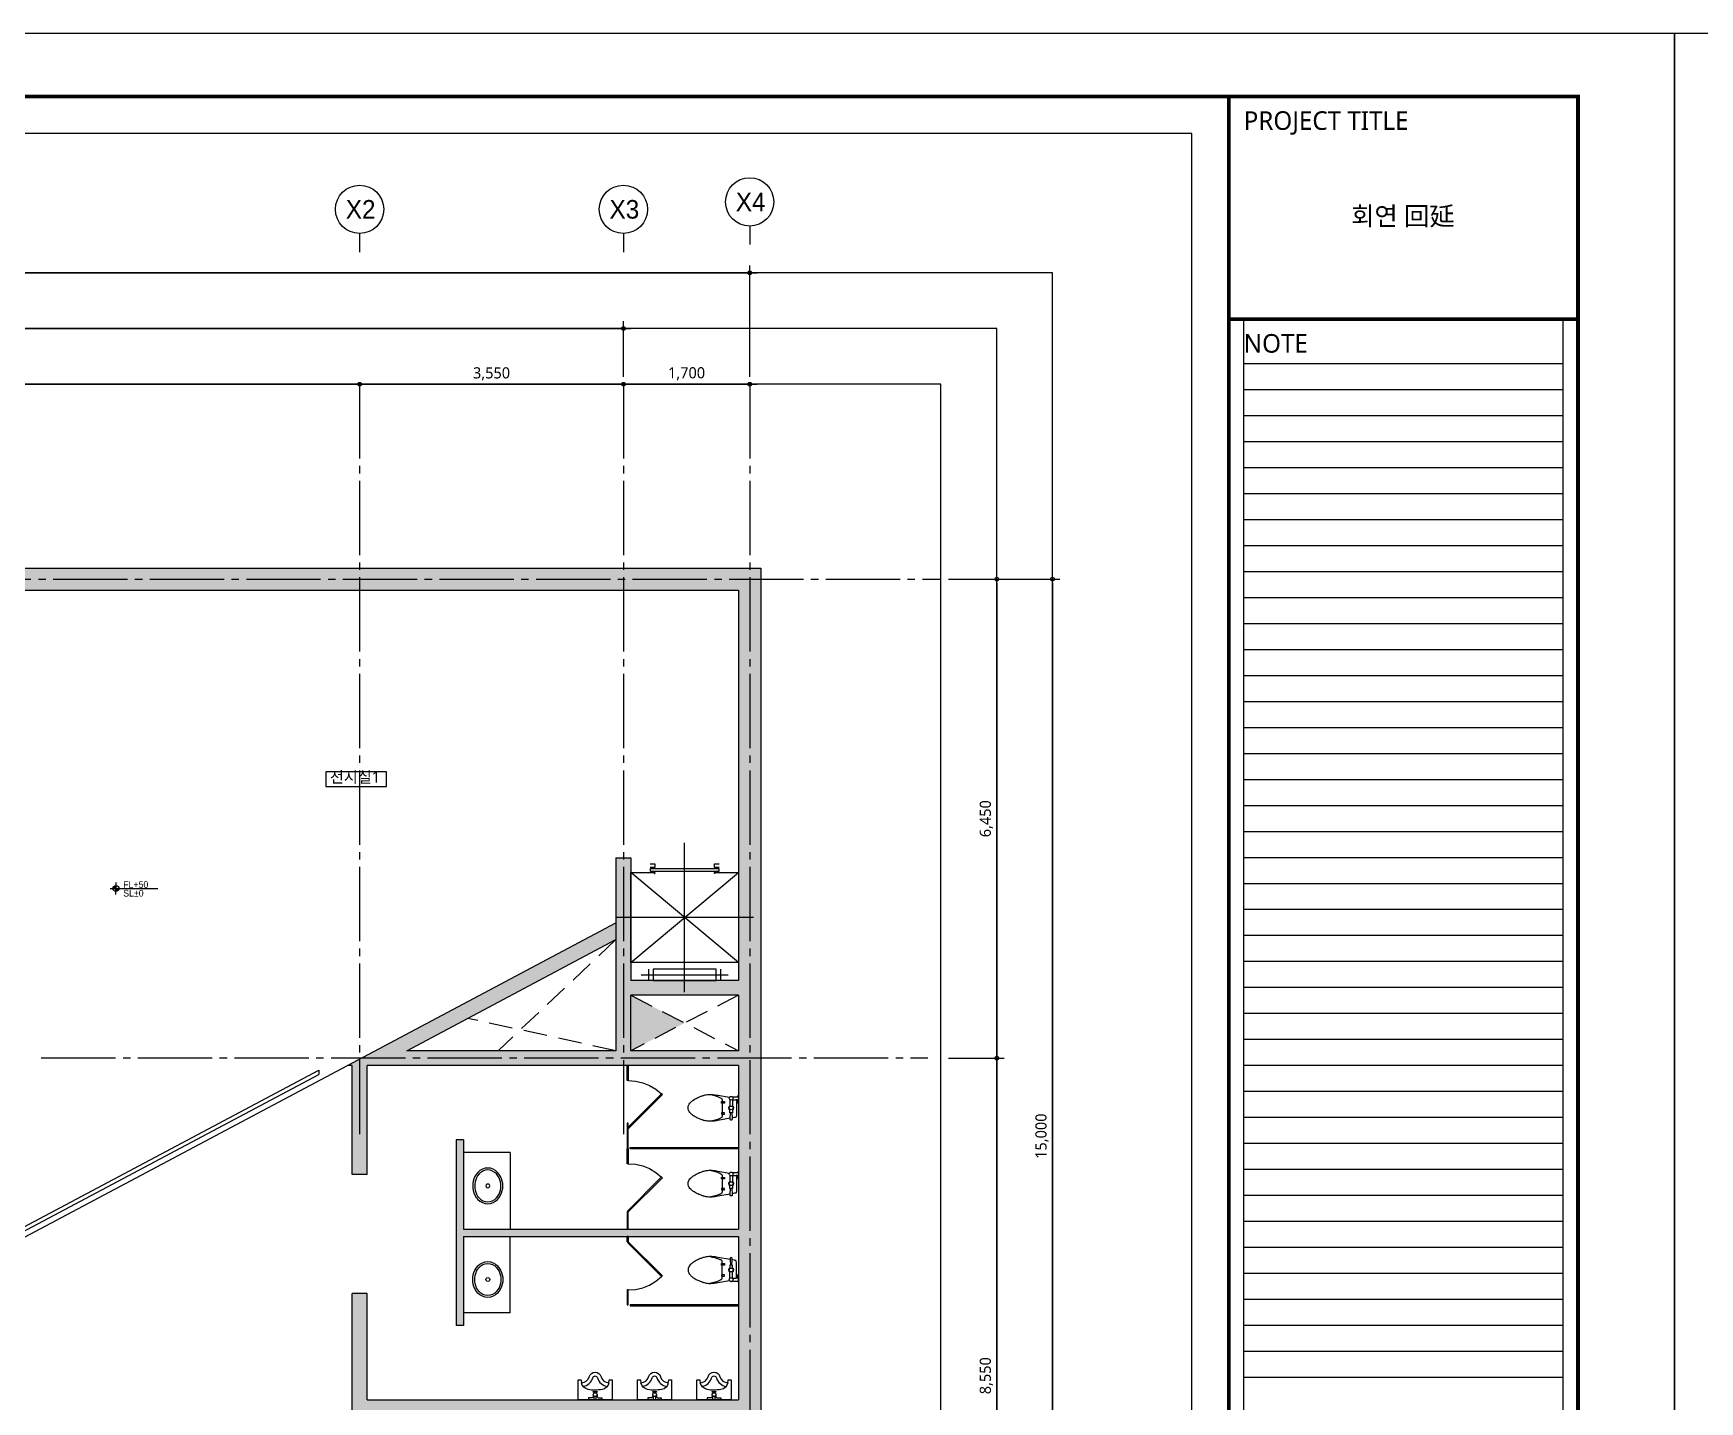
# Model space of a CAD drawing. Header units: millimetres. Extents: x 2135 to 254135, y 1035 to 90135.
# Drawn here: x 148042 to 170472, y 71710 to 90135 of the extents above; entities that cross this region are included whole.
import ezdxf
from ezdxf.enums import TextEntityAlignment as Align

# ---------------------------------------------------------------- set-up
doc = ezdxf.new("R2010")
doc.units = ezdxf.units.MM
for name, pattern in [('CEN3', [26, 20, -2, 2, -2]), ('CENTER2', [28.575, 19.05, -3.175, 3.175, -3.175]), ('HIDDEN2', [4.7625, 3.175, -1.5875])]:
    doc.linetypes.add(name, pattern=pattern)
doc.layers.get('Defpoints').update_dxf_attribs({"color": 157})
for name, color, linetype in [('A-01-CNTL', 1, 'CENTER2'), ('A-01-OPEN', 1, 'HIDDEN2'), ('A-02-WALL', 2, 'Continuous'), ('A-03-TEXT', 3, 'Continuous'), ('A-03-WALL', 3, 'Continuous'), ('A-05-ELEV', 5, 'Continuous'), ('A-07-DIM', 7, 'Continuous'), ('A-07-SYM', 7, 'Continuous'), ('A-251-HACH', 253, 'Continuous'), ('A-FUR', 5, 'Continuous'), ('A-TEXT-NOTE', 7, 'Continuous'), ('A-TXT1', 3, 'Continuous'), ('ETC', 8, 'Continuous'), ('form_TED.A', 40, 'Continuous'), ('TEXT1_TED.A', 2, 'Continuous'), ('TEXT2_TED.A', 3, 'Continuous'), ('WA2(가벽)_TED.A', 7, 'Continuous'), ('현황레벨P', 7, 'Continuous')]:
    doc.layers.add(name, color=color, linetype=linetype)
doc.styles.add('TEXT', font='malgun.ttf')
doc.styles.add('돋움', font='')
doc.styles.add('맑은고딕', font='malgun.ttf')
doc.styles.get('돋움').set_extended_font_data('Dotum')
doc.dimstyles.new('HR-100', dxfattribs={"dimscale": 120, "dimtxt": 3, "dimasz": 1, "dimexe": 2, "dimexo": 2, "dimgap": 1, "dimtad": 1, "dimdec": 0, "dimdsep": 46, "dimlunit": 6, "dimtxsty": '맑은고딕', "dimblk": 'DIMDOT', "dimcen": 2.5, "dimdle": 1.5, "dimclrd": 7, "dimclrt": 3, "dimadec": 0, "dimazin": 0, "dimtfac": 1, "dimtdec": 0, "dimtix": 1, "dimtmove": 2, "dimatfit": 3, "dimfxl": 1, "dimtvp": 1, "dimtolj": 1, "dimtzin": 0, "dimlwd": -1, "dimarcsym": 0})

# ---------------------------------------------------------------- blocks, each defined once
blk = doc.blocks.new('1400X1030_8_P1')
at = {"color": 0, "linetype": 'Continuous'}
for p, q in [((585, 1430), (-585, 1430)), ((-485, 1505), (-485, 1355)), ((485, 1355), (485, 1505)), ((725, 1265), (-725, 53)), ((-725, 1265), (725, 53))]:
    blk.add_line(p, q, dxfattribs=at)
for points in [[(0, 1665), (0, 659), (0, -347)], [(-410, 65), (-400, 65), (-400, 53), (-725, 53), (-725, 1265), (725, 1265), (725, 53), (400, 53), (400, 65), (410, 65), (400, 65)], [(-925, 659), (0, 659), (925, 659)]]:
    blk.add_lwpolyline(points, dxfattribs=at)
for points in [[(-425, 1505), (-425, 1355), (425, 1355), (425, 1505)], [(-460, 40), (460, 40), (460, 0), (-460, 0)]]:
    blk.add_lwpolyline(points, close=True, dxfattribs=at)
for points in [[(-465, -15), (-405, -15, -0.414214), (-400, -20), (-400, -60, -0.414214), (-405, -65), (-465, -65)], [(465, -65), (405, -65, -0.414214), (400, -60), (400, -20, -0.414214), (405, -15), (465, -15)]]:
    blk.add_lwpolyline(points, format="xyb", dxfattribs=at)
blk = doc.blocks.new('FORM_TED.A')
at = {"layer": 'Defpoints', "color": 143, "ltscale": 100, "true_color": 0x7aafdf}
for points in [[(12, 13.5), (355, 13.5), (355, 283.5), (12, 283.5)], [(30.75, 32.25), (336.25, 32.25), (336.25, 264.75), (30.75, 264.75)], [(38.25, 39.75), (328.75, 39.75), (328.75, 257.25), (38.25, 257.25)], [(45.75, 47.25), (321.25, 47.25), (321.25, 249.75), (45.75, 249.75)]]:
    blk.add_lwpolyline(points, close=True, dxfattribs=at)
at = {"layer": 'form_TED.A', "color": 253, "ltscale": 30}
for p, q in [((362, 8.5), (362, 258.5)), ((405, 8.5), (405, 258.5)), ((405, 252.5), (362, 252.5)), ((405, 249), (362, 249)), ((405, 245.5), (362, 245.5)), ((405, 242), (362, 242)), ((405, 238.5), (362, 238.5)), ((405, 235), (362, 235)), ((405, 231.5), (362, 231.5)), ((405, 228), (362, 228)), ((405, 224.5), (362, 224.5)), ((405, 221), (362, 221)), ((405, 217.5), (362, 217.5)), ((405, 214), (362, 214)), ((405, 210.5), (362, 210.5)), ((405, 207), (362, 207)), ((405, 203.5), (362, 203.5)), ((405, 200), (362, 200)), ((405, 196.5), (362, 196.5)), ((405, 193), (362, 193)), ((405, 189.5), (362, 189.5)), ((405, 186), (362, 186)), ((405, 182.5), (362, 182.5)), ((405, 179), (362, 179)), ((405, 175.5), (362, 175.5)), ((405, 172), (362, 172)), ((405, 168.5), (362, 168.5)), ((405, 165), (362, 165)), ((405, 161.5), (362, 161.5)), ((405, 158), (362, 158)), ((405, 154.5), (362, 154.5)), ((405, 151), (362, 151)), ((405, 147.5), (362, 147.5)), ((405, 144), (362, 144)), ((405, 140.5), (362, 140.5)), ((405, 137), (362, 137)), ((405, 133.5), (362, 133.5)), ((405, 130), (362, 130)), ((405, 126.5), (362, 126.5)), ((405, 123), (362, 123)), ((405, 119.5), (362, 119.5)), ((405, 116), (362, 116))]:
    blk.add_line(p, q, dxfattribs=at)
at = {"layer": 'form_TED.A', "ltscale": 30}
blk.add_lwpolyline([(420, 0), (0, 0), (0, 297), (420, 297)], close=True, dxfattribs=at)
at = {"layer": 'form_TED.A', "ltscale": 30, "const_width": 0.5}
blk.add_lwpolyline([(407, 8.5), (7, 8.5), (7, 288.5), (407, 288.5)], close=True, dxfattribs=at)
for points in [[(360, 8.5), (360, 288.5)], [(407, 258.5), (360, 258.5)]]:
    blk.add_lwpolyline(points, dxfattribs=at)
at = {"layer": 'TEXT2_TED.A', "style": '맑은고딕'}
for s, p in [('PROJECT TITLE', (362, 286.5)), ('NOTE', (362, 256.5))]:
    blk.add_text(s, height=2.5, dxfattribs=at).set_placement(p, align=Align.TOP_LEFT)
blk = doc.blocks.new('CA002')
at = {"layer": '현황레벨P'}
h = blk.add_hatch(color=256, dxfattribs=at)
h.paths.add_polyline_path([(-0.15, 0.32, 0.414214), (-0.32, -0.15), (0, 0)])
h.paths.add_polyline_path([(0.32, 0.15), (0, 0), (0.15, -0.32, 0.414214)])
for p, q in [((-0.64, -0.3), (4.51, 2.15)), ((0.3, -0.64), (-0.3, 0.64))]:
    blk.add_line(p, q, dxfattribs=at)
blk.add_circle((0, 0), 0.354, dxfattribs=at)
blk = doc.blocks.new('DIMDOT')
blk.add_line((-2, 0), (2, 0))
blk.add_circle((0, 0), 0.5)
blk = doc.blocks.new('*D282')
at = {"layer": 'A-07-DIM', "color": 0, "lineweight": -2, "ltscale": 50, "transparency": 16777216}
for p, q in [((135285, 85510), (135285, 86260)), ((155985, 85510), (155985, 86260))]:
    blk.add_line(p, q, dxfattribs=at)
at = {"layer": 'A-07-DIM', "color": 7, "ltscale": 50, "transparency": 16777216}
blk.add_line((135335, 86160), (155935, 86160), dxfattribs=at)
at = {"layer": 'Defpoints', "color": 0, "ltscale": 50, "transparency": 16777216}
for p in [(155985, 86160), (135285, 85410, 0), (155985, 85410, 0)]:
    blk.add_point(p, dxfattribs=at)
at = {"layer": 'A-07-DIM', "color": 7, "ltscale": 50, "transparency": 16777216, "xscale": 50, "yscale": 50, "zscale": 50, "rotation": 180}
blk.add_blockref('DIMDOT', (135285, 86160), dxfattribs=at)
at = {"layer": 'A-07-DIM', "color": 7, "ltscale": 50, "transparency": 16777216, "xscale": 50, "yscale": 50, "zscale": 50}
blk.add_blockref('DIMDOT', (155985, 86160), dxfattribs=at)
at = {"layer": 'A-07-DIM', "color": 3, "ltscale": 50, "transparency": 16777216, "insert": (145635, 86300), "char_height": 150, "attachment_point": 5, "style": '맑은고딕'}
blk.add_mtext('\\A1;20,700', dxfattribs=at)
blk = doc.blocks.new('*D283')
at = {"layer": 'A-07-DIM', "color": 0, "lineweight": -2, "ltscale": 50, "transparency": 16777216}
for p, q in [((135285, 85510), (135285, 87010)), ((157685, 85510), (157685, 87010))]:
    blk.add_line(p, q, dxfattribs=at)
at = {"layer": 'A-07-DIM', "color": 7, "ltscale": 50, "transparency": 16777216}
blk.add_line((135335, 86910), (157635, 86910), dxfattribs=at)
at = {"layer": 'Defpoints', "color": 0, "ltscale": 50, "transparency": 16777216}
for p in [(157685, 86910), (135285, 85410, 0), (157685, 85410, 0)]:
    blk.add_point(p, dxfattribs=at)
at = {"layer": 'A-07-DIM', "color": 7, "ltscale": 50, "transparency": 16777216, "xscale": 50, "yscale": 50, "zscale": 50, "rotation": 180}
blk.add_blockref('DIMDOT', (135285, 86910), dxfattribs=at)
at = {"layer": 'A-07-DIM', "color": 7, "ltscale": 50, "transparency": 16777216, "xscale": 50, "yscale": 50, "zscale": 50}
blk.add_blockref('DIMDOT', (157685, 86910), dxfattribs=at)
at = {"layer": 'A-07-DIM', "color": 3, "ltscale": 50, "transparency": 16777216, "insert": (146485, 87050), "char_height": 150, "attachment_point": 5, "style": '맑은고딕'}
blk.add_mtext('\\A1;22,400', dxfattribs=at)
blk = doc.blocks.new('*D287')
at = {"layer": 'A-07-DIM', "color": 0, "lineweight": -2, "ltscale": 50, "transparency": 16777216}
for p, q in [((160360, 82785), (161110, 82785)), ((160360, 76335), (161110, 76335))]:
    blk.add_line(p, q, dxfattribs=at)
at = {"layer": 'A-07-DIM', "color": 7, "ltscale": 50, "transparency": 16777216}
blk.add_line((161010, 82735), (161010, 76385), dxfattribs=at)
at = {"layer": 'Defpoints', "color": 0, "ltscale": 50, "transparency": 16777216}
for p in [(160260, 82785, 0), (160260, 76335, 0), (161010, 76335)]:
    blk.add_point(p, dxfattribs=at)
at = {"layer": 'A-07-DIM', "color": 7, "ltscale": 50, "transparency": 16777216, "xscale": 50, "yscale": 50, "zscale": 50}
for p, rotation in [((161010, 82785), 90), ((161010, 76335), 270)]:
    blk.add_blockref('DIMDOT', p, dxfattribs=dict(at, rotation=rotation))
at = {"layer": 'A-07-DIM', "color": 3, "ltscale": 50, "transparency": 16777216, "insert": (160870, 79560), "char_height": 150, "attachment_point": 5, "rotation": 90, "style": '맑은고딕'}
blk.add_mtext('\\A1;6,450', dxfattribs=at)
blk = doc.blocks.new('*D288')
at = {"layer": 'A-07-DIM', "color": 0, "lineweight": -2, "ltscale": 50, "transparency": 16777216}
for p, q in [((160360, 82785), (161860, 82785)), ((160360, 67785), (161860, 67785))]:
    blk.add_line(p, q, dxfattribs=at)
at = {"layer": 'A-07-DIM', "color": 7, "ltscale": 50, "transparency": 16777216}
blk.add_line((161760, 82735), (161760, 67835), dxfattribs=at)
at = {"layer": 'Defpoints', "color": 0, "ltscale": 50, "transparency": 16777216}
for p in [(160260, 82785, 0), (160260, 67785, 0), (161760, 67785)]:
    blk.add_point(p, dxfattribs=at)
at = {"layer": 'A-07-DIM', "color": 7, "ltscale": 50, "transparency": 16777216, "xscale": 50, "yscale": 50, "zscale": 50}
for p, rotation in [((161760, 82785), 90), ((161760, 67785), 270)]:
    blk.add_blockref('DIMDOT', p, dxfattribs=dict(at, rotation=rotation))
at = {"layer": 'A-07-DIM', "color": 3, "ltscale": 50, "transparency": 16777216, "insert": (161619, 75285), "char_height": 150, "attachment_point": 5, "rotation": 90, "style": '맑은고딕'}
blk.add_mtext('\\A1;15,000', dxfattribs=at)
blk = doc.blocks.new('*D289')
at = {"layer": 'A-07-DIM', "color": 0, "lineweight": -2, "ltscale": 50, "transparency": 16777216}
for p, q in [((160360, 76335), (161110, 76335)), ((160360, 67785), (161110, 67785))]:
    blk.add_line(p, q, dxfattribs=at)
at = {"layer": 'A-07-DIM', "color": 7, "ltscale": 50, "transparency": 16777216}
blk.add_line((161010, 76285), (161010, 67835), dxfattribs=at)
at = {"layer": 'Defpoints', "color": 0, "ltscale": 50, "transparency": 16777216}
for p in [(160260, 76335, 0), (160260, 67785), (161010, 67785)]:
    blk.add_point(p, dxfattribs=at)
at = {"layer": 'A-07-DIM', "color": 7, "ltscale": 50, "transparency": 16777216, "xscale": 50, "yscale": 50, "zscale": 50}
for p, rotation in [((161010, 76335), 90), ((161010, 67785), 270)]:
    blk.add_blockref('DIMDOT', p, dxfattribs=dict(at, rotation=rotation))
at = {"layer": 'A-07-DIM', "color": 3, "ltscale": 50, "transparency": 16777216, "insert": (160870, 72060), "char_height": 150, "attachment_point": 5, "rotation": 90, "style": '맑은고딕'}
blk.add_mtext('\\A1;8,550', dxfattribs=at)
blk = doc.blocks.new('*D345')
at = {"layer": 'A-07-DIM', "color": 7, "ltscale": 50, "transparency": 16777216}
blk.add_line((135335, 85410), (152385, 85410), dxfattribs=at)
at = {"layer": 'Defpoints', "color": 0, "ltscale": 50, "transparency": 16777216}
for p in [(135285, 85410), (152435, 85410), (152435, 85410)]:
    blk.add_point(p, dxfattribs=at)
at = {"layer": 'A-07-DIM', "color": 7, "ltscale": 50, "transparency": 16777216, "xscale": 50, "yscale": 50, "zscale": 50, "rotation": 180}
blk.add_blockref('DIMDOT', (135285, 85410), dxfattribs=at)
at = {"layer": 'A-07-DIM', "color": 7, "ltscale": 50, "transparency": 16777216, "xscale": 50, "yscale": 50, "zscale": 50}
blk.add_blockref('DIMDOT', (152435, 85410), dxfattribs=at)
at = {"layer": 'A-07-DIM', "color": 3, "ltscale": 50, "transparency": 16777216, "insert": (143860, 85551), "char_height": 150, "attachment_point": 5, "style": '맑은고딕'}
blk.add_mtext('\\A1;17,150', dxfattribs=at)
blk = doc.blocks.new('*D346')
at = {"layer": 'A-07-DIM', "color": 7, "transparency": 16777216}
blk.add_line((152485, 85410), (155935, 85410), dxfattribs=at)
at = {"layer": 'Defpoints', "color": 0, "transparency": 16777216}
for p in [(152435, 85410), (155985, 85410), (155985, 85410)]:
    blk.add_point(p, dxfattribs=at)
at = {"layer": 'A-07-DIM', "color": 7, "transparency": 16777216, "xscale": 50, "yscale": 50, "zscale": 50, "rotation": 180}
blk.add_blockref('DIMDOT', (152435, 85410), dxfattribs=at)
at = {"layer": 'A-07-DIM', "color": 7, "transparency": 16777216, "xscale": 50, "yscale": 50, "zscale": 50}
blk.add_blockref('DIMDOT', (155985, 85410), dxfattribs=at)
at = {"layer": 'A-07-DIM', "color": 3, "transparency": 16777216, "insert": (154210, 85550), "char_height": 150, "attachment_point": 5, "style": '맑은고딕'}
blk.add_mtext('\\A1;3,550', dxfattribs=at)
blk = doc.blocks.new('*D291')
at = {"layer": 'A-07-DIM', "color": 7, "transparency": 16777216}
blk.add_line((156035, 85410), (157635, 85410), dxfattribs=at)
at = {"layer": 'Defpoints', "color": 0, "transparency": 16777216}
for p in [(155985, 85410), (157685, 85410), (157685, 85410)]:
    blk.add_point(p, dxfattribs=at)
at = {"layer": 'A-07-DIM', "color": 7, "transparency": 16777216, "xscale": 50, "yscale": 50, "zscale": 50, "rotation": 180}
blk.add_blockref('DIMDOT', (155985, 85410), dxfattribs=at)
at = {"layer": 'A-07-DIM', "color": 7, "transparency": 16777216, "xscale": 50, "yscale": 50, "zscale": 50}
blk.add_blockref('DIMDOT', (157685, 85410), dxfattribs=at)
at = {"layer": 'A-07-DIM', "color": 3, "transparency": 16777216, "insert": (156835, 85551), "char_height": 150, "attachment_point": 5, "style": '맑은고딕'}
blk.add_mtext('\\A1;1,700', dxfattribs=at)

msp = doc.modelspace()

# ---------------------------------------------------------------- hatches: boundary and pattern name
at = {"layer": 'A-251-HACH'}
h = msp.add_hatch(color=256, dxfattribs=at)
h.dxf.hatch_style = 1
h.paths.add_polyline_path([(157834.6, 82935.4), (143334.6, 82935.4), (143570.7, 82374.5), (143847.2, 82490.9), (143786.4, 82635.4), (157534.6, 82635.4), (157534.6, 77383.4), (156084.6, 77383.4), (156084.6, 79035.4), (155884.6, 79035.4), (155884.6, 76435.4), (153070.9, 76435.4), (155884.6, 77931.9), (155884.6, 78158.4), (152269, 76235.4), (152334.6, 76235.4), (152334.6, 74767.2), (152534.6, 74767.2), (152534.6, 76235.4), (157534.6, 76235.4), (157534.6, 75830.9), (157535.7, 75831.4), (157535.7, 75761.4), (157535.1, 74810.7), (157535.7, 74811), (157535.7, 74741), (157534.6, 74035.4), (153834.6, 74035.4), (153834.6, 75235.4), (153734.6, 75235.4), (153734.6, 72735.4), (153834.6, 72735.4), (153834.6, 73935.4), (156034.6, 73935.4), (156034.6, 73939.9), (156050.5, 73939.9), (157534.6, 73935.4), (157534.6, 73388.3), (157535.7, 73388.9), (157535.7, 73318.9), (157534.6, 71735.4), (152534.6, 71735.4), (152534.6, 73167.2), (152334.6, 73167.2), (152334.6, 71535.4), (157534.6, 71535.4), (157534.6, 67935.4), (147773, 67935.4), (147773, 67635.4), (157834.6, 67635.4)])
h.paths.add_polyline_path([(156084.6, 76435.4), (156809.6, 76809.4), (156084.6, 77183.4), (157534.6, 77183.4), (157534.6, 76435.4)], flags=16)
h.paths.add_polyline_path([(147273, 67935.4), (135434.6, 67935.4), (135434.6, 74785.4), (135134.6, 74785.4), (135134.6, 67635.4), (147273, 67635.4)])

# ---------------------------------------------------------------- linework, layer by layer
msp.add_line((156084.6, 76435.4), (156084.6, 77183.4))
at = {"layer": 'A-01-CNTL', "linetype": 'CEN3', "ltscale": 50}
for p, q in [((152434.6, 85410.4), (152434.6, 75235.4)), ((155984.6, 85410.4), (155984.6, 75235.4)), ((157684.6, 85410.4), (157684.6, 65160.4)), ((132709.6, 82785.4), (160259.6, 82785.4)), ((148149.8, 76340.4), (160084.6, 76340.4))]:
    msp.add_line(p, q, dxfattribs=at)
at = {"layer": 'A-01-OPEN', "ltscale": 100}
for p, q in [((155884.6, 77931.9), (154297.7, 76435.4)), ((157534.6, 77183.4), (156084.6, 76435.4)), ((156084.6, 77183.4), (157534.6, 76435.4)), ((155884.6, 76435.4), (153891.9, 76872))]:
    msp.add_line(p, q, dxfattribs=at)
at = {"layer": 'A-02-WALL'}
for p, q in [((155884.6, 79035.4), (155884.6, 76435.4)), ((155884.6, 79035.4), (156084.6, 79035.4)), ((156084.6, 79035.4), (156084.6, 77383.4)), ((152269, 76235.4), (155884.6, 78158.4)), ((153070.9, 76435.4), (155884.6, 77931.9)), ((157534.6, 77383.4), (156084.6, 77383.4)), ((157534.6, 77183.4), (156084.6, 77183.4)), ((157534.6, 77183.4), (157534.6, 76435.4)), ((155884.6, 76435.4), (153070.9, 76435.4)), ((157534.6, 76435.4), (156084.6, 76435.4)), ((152334.6, 76235.4), (152269, 76235.4)), ((152334.6, 74767.2), (152334.6, 76235.4)), ((157534.6, 76235.4), (152534.6, 76235.4)), ((152534.6, 74767.2), (152534.6, 76235.4)), ((157534.6, 76235.4), (157534.6, 74035.4)), ((152534.6, 74767.2), (152334.6, 74767.2)), ((157534.6, 73935.4), (157534.6, 71735.4)), ((152334.6, 71535.4), (152334.6, 73167.2)), ((152534.6, 73167.2), (152334.6, 73167.2)), ((152534.6, 71735.4), (152534.6, 73167.2)), ((152534.6, 71735.4), (157534.6, 71735.4))]:
    msp.add_line(p, q, dxfattribs=at)
for points in [[(143334.6, 82935.4), (157834.6, 82935.4), (157834.6, 67635.4), (147773, 67635.4)], [(143786.4, 82635.4), (157534.6, 82635.4), (157534.6, 77383.4)], [(157534.6, 77183.4), (157534.6, 76435.4)], [(157534.6, 76435.4), (156084.6, 76435.4)]]:
    msp.add_lwpolyline(points, dxfattribs=at)
at = {"layer": 'A-03-WALL', "ltscale": 100}
for p, q in [((153734.6, 75235.4), (153734.6, 72735.4)), ((153834.6, 75235.4), (153734.6, 75235.4)), ((153834.6, 75235.4), (153834.6, 74035.4)), ((153834.6, 74035.4), (157534.6, 74035.4)), ((153834.6, 73935.4), (153834.6, 72735.4)), ((153834.6, 73935.4), (157534.6, 73935.4)), ((153834.6, 72735.4), (153734.6, 72735.4))]:
    msp.add_line(p, q, dxfattribs=at)
at = {"layer": 'A-05-ELEV', "ltscale": 100}
msp.add_line((147645.8, 73776.4), (152269, 76235.4), dxfattribs=at)
at = {"layer": 'A-07-SYM', "ltscale": 50}
for p, q in [((157684.6, 87540.4, 0), (157684.6, 87290.4, 0)), ((152434.6, 87440.4), (152434.6, 87190.4)), ((155984.6, 87440.4), (155984.6, 87190.4))]:
    msp.add_line(p, q, dxfattribs=at)
for centre in [(157684.6, 87865.4, 0), (152434.6, 87765.4), (155984.6, 87765.4)]:
    msp.add_circle(centre, 325, dxfattribs=at)
at = {"layer": 'A-FUR'}
for p, q in [((156050.5, 76035.6), (156149.1, 76028)), ((156149.1, 76028), (156245.5, 76005.6)), ((156245.5, 76005.6), (156337.3, 75968.9)), ((156337.3, 75968.9), (156422.5, 75918.6)), ((156422.5, 75918.6), (156499.1, 75856)), ((157305.7, 75751.4), (157345.7, 75751.4)), ((157305.7, 75731.4), (157305.7, 75751.4)), ((157345.7, 75731.4), (157305.7, 75731.4)), ((157305.7, 75601.4), (157305.7, 75581.4)), ((157345.7, 75601.4), (157305.7, 75601.4)), ((157315.7, 75781.4), (157315.7, 75666.4)), ((157315.7, 75666.4), (157315.7, 75551.4)), ((157345.7, 75751.4), (157345.7, 75731.4)), ((157345.7, 75581.4), (157345.7, 75601.4)), ((157415.7, 75781.4), (157415.7, 75681.4)), ((157415.7, 75601.4), (157415.7, 75651.4)), ((157455.7, 75601.4), (157415.7, 75601.4)), ((157450.7, 75776.4), (157504.4, 75776.4)), ((157455.7, 75781.4), (157455.7, 75681.4)), ((157455.7, 75651.4), (157455.7, 75601.4)), ((157525.7, 75766.4), (157525.7, 75726.4)), ((157305.7, 75581.4), (157345.7, 75581.4)), ((154459.6, 75065.4), (153834.6, 75065.4)), ((154459.6, 75065.4), (154459.6, 74035.4)), ((156050.5, 74915.1), (156149.1, 74907.6)), ((156149.1, 74907.6), (156245.5, 74885.2)), ((156245.5, 74885.2), (156337.3, 74848.5)), ((156337.3, 74848.5), (156422.5, 74798.2)), ((156422.5, 74798.2), (156499.1, 74735.6)), ((157305.7, 74731), (157345.7, 74731)), ((157305.7, 74711), (157305.7, 74731)), ((157345.7, 74711), (157305.7, 74711)), ((157315.7, 74761), (157315.7, 74646)), ((157345.7, 74731), (157345.7, 74711)), ((157415.7, 74761), (157415.7, 74661)), ((157450.7, 74756), (157504.4, 74756)), ((157455.7, 74761), (157455.7, 74661)), ((157525.7, 74746), (157525.7, 74706)), ((154137.7, 74628.1), (154134.2, 74615.4)), ((154134.2, 74615.4), (154137.7, 74602.7)), ((154146.9, 74637.4), (154137.7, 74628.1)), ((154137.7, 74602.7), (154146.9, 74593.4)), ((154159.6, 74640.8), (154146.9, 74637.4)), ((154146.9, 74593.4), (154159.6, 74590)), ((154172.3, 74637.4), (154159.6, 74640.8)), ((154159.6, 74590), (154172.3, 74593.4)), ((154181.6, 74628.1), (154172.3, 74637.4)), ((154172.3, 74593.4), (154181.6, 74602.7)), ((154185, 74615.4), (154181.6, 74628.1)), ((154181.6, 74602.7), (154185, 74615.4)), ((157305.7, 74581), (157305.7, 74561)), ((157345.7, 74581), (157305.7, 74581)), ((157305.7, 74561), (157345.7, 74561)), ((157315.7, 74646), (157315.7, 74531)), ((157345.7, 74561), (157345.7, 74581)), ((157415.7, 74581), (157415.7, 74631)), ((157455.7, 74581), (157415.7, 74581)), ((157455.7, 74631), (157455.7, 74581)), ((154459.6, 72905.4), (154459.6, 73935.4)), ((157315.7, 73483.9), (157315.7, 73598.9)), ((154134.2, 73355.4), (154137.7, 73368.1)), ((154137.7, 73342.7), (154134.2, 73355.4)), ((154137.7, 73368.1), (154146.9, 73377.4)), ((154146.9, 73377.4), (154159.6, 73380.8)), ((154159.6, 73380.8), (154172.3, 73377.4)), ((154172.3, 73377.4), (154181.6, 73368.1)), ((154181.6, 73368.1), (154185, 73355.4)), ((154185, 73355.4), (154181.6, 73342.7)), ((156422.5, 73331.7), (156499.1, 73394.3)), ((157305.7, 73568.9), (157345.7, 73568.9)), ((157305.7, 73548.9), (157305.7, 73568.9)), ((157345.7, 73548.9), (157305.7, 73548.9)), ((157305.7, 73418.9), (157305.7, 73398.9)), ((157345.7, 73418.9), (157305.7, 73418.9)), ((157305.7, 73398.9), (157345.7, 73398.9)), ((157315.7, 73368.9), (157315.7, 73483.9)), ((157345.7, 73568.9), (157345.7, 73548.9)), ((157345.7, 73398.9), (157345.7, 73418.9)), ((157415.7, 73548.9), (157415.7, 73498.9)), ((157455.7, 73548.9), (157415.7, 73548.9)), ((157415.7, 73368.9), (157415.7, 73468.9)), ((157450.7, 73373.9), (157504.4, 73373.9)), ((157455.7, 73498.9), (157455.7, 73548.9)), ((157455.7, 73368.9), (157455.7, 73468.9)), ((157525.7, 73383.9), (157525.7, 73423.9)), ((154146.9, 73333.4), (154137.7, 73342.7)), ((154159.6, 73330), (154146.9, 73333.4)), ((154172.3, 73333.4), (154159.6, 73330)), ((154181.6, 73342.7), (154172.3, 73333.4)), ((156050.5, 73214.8), (156149.1, 73222.3)), ((156149.1, 73222.3), (156245.5, 73244.7)), ((156245.5, 73244.7), (156337.3, 73281.4)), ((156337.3, 73281.4), (156422.5, 73331.7)), ((154459.6, 72905.4), (153834.6, 72905.4)), ((155589.6, 71735.4), (155589.6, 71785.4)), ((155594.6, 71830.4), (155594.6, 71840.4)), ((155614.6, 71830.4), (155614.6, 71840.4)), ((155619.6, 71735.4), (155619.6, 71785.4)), ((156389.6, 71735.4), (156389.6, 71785.4)), ((156394.6, 71830.4), (156394.6, 71840.4)), ((156414.6, 71830.4), (156414.6, 71840.4)), ((156419.6, 71735.4), (156419.6, 71785.4)), ((157189.6, 71735.4), (157189.6, 71785.4)), ((157194.6, 71830.4), (157194.6, 71840.4)), ((157214.6, 71830.4), (157214.6, 71840.4)), ((157219.6, 71735.4), (157219.6, 71785.4))]:
    msp.add_line(p, q, dxfattribs=at)
for points in [[(157535.7, 75831.4), (157535.7, 75761.4), (157525.7, 75766.4), (157525.7, 75776.4), (157504.4, 75776.4, -0.0189316), (157505.7, 75741.4), (157505.7, 75666.4), (157505.7, 75591.4, -0.0249223), (157503.4, 75545.4, -0.2549699), (157500.7, 75541.4, -0.056948), (157496.4, 75539.8, -0.0160434), (157480.7, 75536.4), (157449.9, 75530.8), (157450.7, 75516.4, -1.0605521), (157420.7, 75516.4), (157421.2, 75525.7), (157255.7, 75496.4, -0.0221821), (157187.6, 75487.7, -0.0293997), (157135.7, 75486.4, -0.029565), (157100, 75489.8, -0.0353137), (157070.7, 75496.4, -0.0069764), (157058.6, 75500.3, -0.0046944), (157040.7, 75506.4, -0.0194265), (157000.1, 75522.6, -0.0154683), (156950.7, 75546.4, -0.0408749), (156920.7, 75565.3, -0.0364467), (156890.7, 75591.4, -0.0484304), (156870.5, 75616.1, -0.0686116), (156860.7, 75636.4, -0.0372265), (156856.9, 75652, -0.0413106), (156855.7, 75666.4, -0.0413106), (156856.9, 75680.9, -0.0372265), (156860.7, 75696.4, -0.0686116), (156870.5, 75716.7, -0.0484304), (156890.7, 75741.4, -0.0364467), (156920.7, 75767.5, -0.0408749), (156950.7, 75786.4, -0.0154683), (157000.1, 75810.3, -0.0194265), (157040.7, 75826.4, -0.0046944), (157058.6, 75832.6, -0.0069764), (157070.7, 75836.4, -0.0353137), (157100, 75843.1, -0.029565), (157135.7, 75846.4, -0.0293997), (157187.6, 75845.2, -0.0221821), (157255.7, 75836.4), (157413.8, 75808.5, -0.4553718), (157450.7, 75816.4), (157525.7, 75816.4), (157525.7, 75826.4)], [(157535.7, 74811), (157535.7, 74741), (157525.7, 74746), (157525.7, 74756), (157504.4, 74756, -0.0189316), (157505.7, 74721), (157505.7, 74646), (157505.7, 74571, -0.0249223), (157503.4, 74525, -0.2549699), (157500.7, 74521, -0.056948), (157496.4, 74519.4, -0.0160434), (157480.7, 74516), (157449.9, 74510.4), (157450.7, 74496, -1.0605521), (157420.7, 74496), (157421.2, 74505.2), (157255.7, 74476, -0.0221821), (157187.6, 74467.3, -0.0293997), (157135.7, 74466, -0.029565), (157100, 74469.4, -0.0353137), (157070.7, 74476, -0.0069764), (157058.6, 74479.9, -0.0046944), (157040.7, 74486, -0.0194265), (157000.1, 74502.2, -0.0154683), (156950.7, 74526, -0.0408749), (156920.7, 74544.9, -0.0364467), (156890.7, 74571, -0.0484304), (156870.5, 74595.7, -0.0686116), (156860.7, 74616, -0.0372265), (156856.9, 74631.6, -0.0413106), (156855.7, 74646, -0.0413106), (156856.9, 74660.4, -0.0372265), (156860.7, 74676, -0.0686116), (156870.5, 74696.3, -0.0484304), (156890.7, 74721, -0.0364467), (156920.7, 74747.1, -0.0408749), (156950.7, 74766, -0.0154683), (157000.1, 74789.8, -0.0194265), (157040.7, 74806, -0.0046944), (157058.6, 74812.2, -0.0069764), (157070.7, 74816, -0.0353137), (157100, 74822.7, -0.029565), (157135.7, 74826, -0.0293997), (157187.6, 74824.8, -0.0221821), (157255.7, 74816), (157413.8, 74788.1, -0.4553718), (157450.7, 74796), (157525.7, 74796), (157525.7, 74806)], [(157535.7, 73318.9), (157535.7, 73388.9), (157525.7, 73383.9), (157525.7, 73373.9), (157504.4, 73373.9, 0.0189316), (157505.7, 73408.9), (157505.7, 73483.9), (157505.7, 73558.9, 0.0249223), (157503.4, 73604.9, 0.2549699), (157500.7, 73608.9, 0.056948), (157496.4, 73610.5, 0.0160434), (157480.7, 73613.9), (157449.9, 73619.5), (157450.7, 73633.9, 1.0605521), (157420.7, 73633.9), (157421.2, 73624.7), (157255.7, 73653.9, 0.0221821), (157187.6, 73662.6, 0.0293997), (157135.7, 73663.9, 0.029565), (157100, 73660.5, 0.0353137), (157070.7, 73653.9, 0.0069764), (157058.6, 73650, 0.0046944), (157040.7, 73643.9, 0.0194265), (157000.1, 73627.7, 0.0154683), (156950.7, 73603.9, 0.0408749), (156920.7, 73585, 0.0364467), (156890.7, 73558.9, 0.0484304), (156870.5, 73534.2, 0.0686116), (156860.7, 73513.9, 0.0372265), (156856.9, 73498.3, 0.0413106), (156855.7, 73483.9, 0.0413106), (156856.9, 73469.5, 0.0372265), (156860.7, 73453.9, 0.0686116), (156870.5, 73433.6, 0.0484304), (156890.7, 73408.9, 0.0364467), (156920.7, 73382.8, 0.0408749), (156950.7, 73363.9, 0.0154683), (157000.1, 73340, 0.0194265), (157040.7, 73323.9, 0.0046944), (157058.6, 73317.7, 0.0069764), (157070.7, 73313.9, 0.0353137), (157100, 73307.2, 0.029565), (157135.7, 73303.9, 0.0293997), (157187.6, 73305.1, 0.0221821), (157255.7, 73313.9), (157413.8, 73341.8, 0.4553718), (157450.7, 73333.9), (157525.7, 73333.9), (157525.7, 73323.9)], [(155834.6, 71735.4), (155374.6, 71735.4), (155374.6, 72000.4, -0.4142136), (155379.6, 72005.4), (155409.6, 72005.4, -0.3333333), (155414.6, 72000.4), (155419.6, 71965.4, 0.3375473), (155524.6, 72045.4, -0.7619048), (155684.6, 72045.4, 0.3375473), (155789.6, 71965.4), (155794.6, 72000.4, -0.4142136), (155799.6, 72005.4), (155829.6, 72005.4, -0.4142136), (155834.6, 72000.4)], [(156634.6, 71735.4), (156174.6, 71735.4), (156174.6, 72000.4, -0.4142136), (156179.6, 72005.4), (156209.6, 72005.4, -0.3333333), (156214.6, 72000.4), (156219.6, 71965.4, 0.3375473), (156324.6, 72045.4, -0.7619048), (156484.6, 72045.4, 0.3375473), (156589.6, 71965.4), (156594.6, 72000.4, -0.4142136), (156599.6, 72005.4), (156629.6, 72005.4, -0.4142136), (156634.6, 72000.4)], [(157434.6, 71735.4), (156974.6, 71735.4), (156974.6, 72000.4, -0.4142136), (156979.6, 72005.4), (157009.6, 72005.4, -0.3333333), (157014.6, 72000.4), (157019.6, 71965.4, 0.3375473), (157124.6, 72045.4, -0.7619048), (157284.6, 72045.4, 0.3375473), (157389.6, 71965.4), (157394.6, 72000.4, -0.4142136), (157399.6, 72005.4), (157429.6, 72005.4, -0.4142136), (157434.6, 72000.4)]]:
    msp.add_lwpolyline(points, format="xyb", close=True, dxfattribs=at)
for points in [[(157421.2, 75525.7), (157425.7, 75601.4)], [(157421.2, 74505.2), (157425.7, 74581)], [(157421.2, 73624.7), (157425.7, 73548.9)], [(155579.6, 71800.4), (155579.6, 71775.4), (155564.6, 71760.4), (155514.6, 71760.4), (155514.6, 71735.4)], [(155629.6, 71800.4), (155629.6, 71775.4), (155644.6, 71760.4), (155694.6, 71760.4), (155694.6, 71735.4)], [(156379.6, 71800.4), (156379.6, 71775.4), (156364.6, 71760.4), (156314.6, 71760.4), (156314.6, 71735.4)], [(156429.6, 71800.4), (156429.6, 71775.4), (156444.6, 71760.4), (156494.6, 71760.4), (156494.6, 71735.4)], [(157179.6, 71800.4), (157179.6, 71775.4), (157164.6, 71760.4), (157114.6, 71760.4), (157114.6, 71735.4)], [(157229.6, 71800.4), (157229.6, 71775.4), (157244.6, 71760.4), (157294.6, 71760.4), (157294.6, 71735.4)]]:
    msp.add_lwpolyline(points, dxfattribs=at)
for points in [[(157445.7, 75601.4), (157449.9, 75530.8, -1.0605521)], [(157445.7, 74581), (157449.9, 74510.4, -1.0605521)], [(157445.7, 73548.9), (157449.9, 73619.5, 1.0605521)], [(155442.9, 71917.1, 0.2972097), (155572.9, 72032.1, -0.7619048), (155636.4, 72032.1, 0.3028112), (155769.7, 71916.6)], [(156242.9, 71917.1, 0.2972097), (156372.9, 72032.1, -0.7619048), (156436.4, 72032.1, 0.3028112), (156569.7, 71916.6)], [(157042.9, 71917.1, 0.2972097), (157172.9, 72032.1, -0.7619048), (157236.4, 72032.1, 0.3028112), (157369.7, 71916.6)], [(155789.6, 71965.4, -0.333591), (155698.1, 71874, -0.0247086), (155604.6, 71865.4, -0.0669587), (155511.1, 71874, -0.2873671), (155419.6, 71965.4)], [(156589.6, 71965.4, -0.333591), (156498.1, 71874, -0.0247086), (156404.6, 71865.4, -0.0669587), (156311.1, 71874, -0.2873671), (156219.6, 71965.4)], [(157389.6, 71965.4, -0.333591), (157298.1, 71874, -0.0247086), (157204.6, 71865.4, -0.0669587), (157111.1, 71874, -0.2873671), (157019.6, 71965.4)]]:
    msp.add_lwpolyline(points, format="xyb", dxfattribs=at)
for points in [[(155579.6, 71840.4), (155579.6, 71845.4), (155629.6, 71845.4), (155629.6, 71840.4)], [(156379.6, 71840.4), (156379.6, 71845.4), (156429.6, 71845.4), (156429.6, 71840.4)], [(157179.6, 71840.4), (157179.6, 71845.4), (157229.6, 71845.4), (157229.6, 71840.4)]]:
    msp.add_lwpolyline(points, close=True, dxfattribs=at)
for points in [[(156050.5, 76235.4, 0), (156050.5, 76035.4, 0), (156034.6, 76035.4, 0), (156034.6, 76235.4, 0)], [(156050.5, 75385.4, 0), (156510.1, 75845, 0), (156498.9, 75856.2, 0), (156039.3, 75396.6, 0)], [(156050.5, 75114.9, 0), (156050.5, 75460.4, 0), (156034.6, 75460.4, 0), (156034.6, 75114.9, 0)], [(156050.5, 75114.9, 0), (156050.5, 74914.9, 0), (156034.6, 74914.9, 0), (156034.6, 75114.9, 0)], [(157534.6, 75114.9, 0), (156075.9, 75114.9, 0), (156075.9, 75130.8, 0), (157534.6, 75130.8, 0)], [(154159.6, 74374.1, 0), (154197.2, 74378.3, 0), (154232.7, 74390.4, 0), (154264.7, 74409.2, 0), (154292.1, 74433.1, 0), (154314.6, 74460.4, 0), (154332.3, 74489.9, 0), (154345.6, 74520.6, 0), (154354.7, 74552, 0), (154360, 74583.6, 0), (154361.8, 74615.4, 0), (154360, 74647.1, 0), (154354.7, 74678.7, 0), (154345.6, 74710.1, 0), (154332.3, 74740.8, 0), (154314.6, 74770.3, 0), (154292.1, 74797.6, 0), (154264.7, 74821.5, 0), (154232.7, 74840.3, 0), (154197.2, 74852.5, 0), (154159.6, 74856.7, 0), (154122.1, 74852.5, 0), (154086.6, 74840.3, 0), (154054.6, 74821.5, 0), (154027.2, 74797.6, 0), (154004.7, 74770.3, 0), (153987, 74740.8, 0), (153973.7, 74710.1, 0), (153964.6, 74678.7, 0), (153959.3, 74647.1, 0), (153957.5, 74615.4, 0), (153959.3, 74583.6, 0), (153964.6, 74552, 0), (153973.7, 74520.6, 0), (153987, 74489.9, 0), (154004.7, 74460.4, 0), (154027.2, 74433.1, 0), (154054.6, 74409.2, 0), (154086.6, 74390.4, 0), (154122.1, 74378.3, 0)], [(154159.6, 74399.8, 0), (154193.2, 74403.7, 0), (154224.8, 74415, 0), (154252.9, 74432.3, 0), (154276.9, 74454, 0), (154296.3, 74478.7, 0), (154311.5, 74505, 0), (154322.7, 74532.3, 0), (154330.4, 74559.9, 0), (154334.9, 74587.6, 0), (154336.4, 74615.4, 0), (154334.9, 74643.1, 0), (154330.4, 74670.8, 0), (154322.7, 74698.4, 0), (154311.5, 74725.7, 0), (154296.3, 74752, 0), (154276.9, 74776.7, 0), (154252.9, 74798.4, 0), (154224.8, 74815.7, 0), (154193.2, 74827, 0), (154159.6, 74830.9, 0), (154126.1, 74827, 0), (154094.5, 74815.7, 0), (154066.4, 74798.4, 0), (154042.4, 74776.7, 0), (154023, 74752, 0), (154007.8, 74725.7, 0), (153996.6, 74698.4, 0), (153988.9, 74670.8, 0), (153984.4, 74643.1, 0), (153982.9, 74615.4, 0), (153984.4, 74587.6, 0), (153988.9, 74559.9, 0), (153996.6, 74532.3, 0), (154007.8, 74505, 0), (154023, 74478.7, 0), (154042.4, 74454, 0), (154066.4, 74432.3, 0), (154094.5, 74415, 0), (154126.1, 74403.7, 0)], [(156050.5, 74264.9, 0), (156510.1, 74724.6, 0), (156498.9, 74735.8, 0), (156039.3, 74276.2, 0)], [(156050.5, 74039.9, 0), (156050.5, 74264.9, 0), (156034.6, 74264.9, 0), (156034.6, 74039.9, 0)], [(156050.5, 73939.9, 0), (156050.5, 73864.9, 0), (156034.6, 73864.9, 0), (156034.6, 73939.9, 0)], [(156050.5, 73864.9, 0), (156510.1, 73405.3, 0), (156498.9, 73394.1, 0), (156039.3, 73853.7, 0)], [(154159.6, 73596.7, 0), (154197.2, 73592.5, 0), (154232.7, 73580.4, 0), (154264.7, 73561.5, 0), (154292.1, 73537.7, 0), (154314.6, 73510.3, 0), (154332.3, 73480.8, 0), (154345.6, 73450.1, 0), (154354.7, 73418.8, 0), (154360, 73387.1, 0), (154361.8, 73355.4, 0), (154360, 73323.6, 0), (154354.7, 73292, 0), (154345.6, 73260.6, 0), (154332.3, 73229.9, 0), (154314.6, 73200.4, 0), (154292.1, 73173.1, 0), (154264.7, 73149.2, 0), (154232.7, 73130.4, 0), (154197.2, 73118.3, 0), (154159.6, 73114.1, 0), (154122.1, 73118.3, 0), (154086.6, 73130.4, 0), (154054.6, 73149.2, 0), (154027.2, 73173.1, 0), (154004.7, 73200.4, 0), (153987, 73229.9, 0), (153973.7, 73260.6, 0), (153964.6, 73292, 0), (153959.3, 73323.6, 0), (153957.5, 73355.4, 0), (153959.3, 73387.1, 0), (153964.6, 73418.8, 0), (153973.7, 73450.1, 0), (153987, 73480.8, 0), (154004.7, 73510.3, 0), (154027.2, 73537.7, 0), (154054.6, 73561.5, 0), (154086.6, 73580.4, 0), (154122.1, 73592.5, 0)], [(154159.6, 73570.9, 0), (154193.2, 73567, 0), (154224.8, 73555.8, 0), (154252.9, 73538.5, 0), (154276.9, 73516.7, 0), (154296.3, 73492, 0), (154311.5, 73465.7, 0), (154322.7, 73438.5, 0), (154330.4, 73410.9, 0), (154334.9, 73383.1, 0), (154336.4, 73355.4, 0), (154334.9, 73327.6, 0), (154330.4, 73299.9, 0), (154322.7, 73272.3, 0), (154311.5, 73245.1, 0), (154296.3, 73218.7, 0), (154276.9, 73194.1, 0), (154252.9, 73172.3, 0), (154224.8, 73155, 0), (154193.2, 73143.8, 0), (154159.6, 73139.8, 0), (154126.1, 73143.8, 0), (154094.5, 73155, 0), (154066.4, 73172.3, 0), (154042.4, 73194.1, 0), (154023, 73218.7, 0), (154007.8, 73245.1, 0), (153996.6, 73272.3, 0), (153988.9, 73299.9, 0), (153984.4, 73327.6, 0), (153982.9, 73355.4, 0), (153984.4, 73383.1, 0), (153988.9, 73410.9, 0), (153996.6, 73438.5, 0), (154007.8, 73465.7, 0), (154023, 73492, 0), (154042.4, 73516.7, 0), (154066.4, 73538.5, 0), (154094.5, 73555.8, 0), (154126.1, 73567, 0)], [(156050.5, 73014.9, 0), (156050.5, 73214.9, 0), (156034.6, 73214.9, 0), (156034.6, 73014.9, 0)], [(157534.6, 73014.9, 0), (156075.9, 73014.9, 0), (156075.9, 72999.1, 0), (157534.6, 72999.1, 0)]]:
    msp.add_polyline3d(points, close=True, dxfattribs=at)
for centre in [(157435.7, 75796.4), (157435.7, 75666.4), (157435.7, 74776), (157435.7, 74646), (157435.7, 73483.9), (157435.7, 73353.9), (155604.6, 71805.4), (156404.6, 71805.4), (157204.6, 71805.4)]:
    msp.add_circle(centre, 25, dxfattribs=at)
for centre, radius, start, end in [((157117.6, 75506.2), 337.2, 78.34346, 85.60129), ((157064.7, 75249.6), 599.2, 74.0546, 78.34346), ((157164.9, 75600.4), 234.4, 67.19466, 74.0546), ((157138.3, 75537.3), 302.8, 63.43495, 67.19466), ((157061.4, 75383.5), 474.7, 60.43252, 63.43495), ((157209.6, 75644.7), 174.4, 53.1301, 60.43252), ((157312.2, 75781.4), 3.54, 0, 53.1301), ((157435.7, 75666.4), 35, 124.8499, 235.1501), ((157435.7, 75666.4), 35, 304.8499, 55.1501), ((157128.3, 75733.9), 244.3, 274.39871, 283.58336), ((156991.3, 76301.1), 827.8, 283.58336, 285.9454), ((156926.4, 76528.4), 1064.2, 285.9454, 288.02862), ((157081.3, 76052.4), 563.7, 288.02862, 290.55605), ((157176.9, 75797.4), 291.3, 290.55605, 294.0722), ((157273.4, 75581.4), 54.8, 294.0722, 315), ((157303.4, 75551.4), 12.3, 315, 0), ((157117.6, 74485.8), 337.2, 78.34346, 85.60129), ((157064.7, 74229.2), 599.2, 74.0546, 78.34346), ((157164.9, 74580), 234.4, 67.19466, 74.0546), ((157138.3, 74516.9), 302.8, 63.43495, 67.19466), ((157061.4, 74363.1), 474.7, 60.43252, 63.43495), ((157209.6, 74624.3), 174.4, 53.1301, 60.43252), ((157312.2, 74761), 3.54, 0, 53.1301), ((157128.3, 74713.5), 244.3, 274.39871, 283.58336), ((156991.3, 75280.7), 827.8, 283.58336, 285.9454), ((156926.4, 75507.9), 1064.2, 285.9454, 288.02862), ((157081.3, 75032), 563.7, 288.02862, 290.55605), ((157176.9, 74777), 291.3, 290.55605, 294.0722), ((157273.4, 74561), 54.8, 294.0722, 315), ((157303.4, 74531), 12.3, 315, 0), ((157435.7, 74646), 35, 124.8499, 235.1501), ((157435.7, 74646), 35, 304.8499, 55.1501), ((157128.3, 73416.4), 244.3, 76.41664, 85.60129), ((156991.3, 72849.2), 827.8, 74.0546, 76.41664), ((156926.4, 72621.9), 1064.2, 71.97138, 74.0546), ((157081.3, 73097.9), 563.7, 69.44395, 71.97138), ((157176.9, 73352.9), 291.3, 65.9278, 69.44395), ((157273.4, 73568.9), 54.8, 45, 65.9278), ((157303.4, 73598.9), 12.3, 0, 45), ((157061.4, 73766.8), 474.7, 296.56505, 299.56748), ((157209.6, 73505.6), 174.4, 299.56748, 306.8699), ((157312.2, 73368.9), 3.54, 306.8699, 0), ((157435.7, 73483.9), 35, 124.8499, 235.1501), ((157435.7, 73483.9), 35, 304.8499, 55.1501), ((157117.6, 73644.1), 337.2, 274.39871, 281.65654), ((157064.7, 73900.7), 599.2, 281.65654, 285.9454), ((157164.9, 73549.9), 234.4, 285.9454, 292.80534), ((157138.3, 73613), 302.8, 292.80534, 296.56505)]:
    msp.add_arc(centre, radius, start, end, dxfattribs=at)
at = {"layer": 'A-TEXT-NOTE'}
msp.add_lwpolyline([(152794.1, 80192.1), (151977.5, 80192.1), (151977.5, 79992.1), (152794.1, 79992.1)], close=True, dxfattribs=at)
at = {"layer": 'ETC'}
for p, q in [((147679.4, 73879.2), (151884.6, 76115.9)), ((147700.3, 73947), (151884.6, 76172.5)), ((151884.6, 76172.5), (151884.6, 76115.9))]:
    msp.add_line(p, q, dxfattribs=at)

# ---------------------------------------------------------------- block references
at = {"linetype": 'Continuous', "rotation": 180}
msp.add_blockref('1400X1030_8_P1', (156809.6, 78888.4), dxfattribs=at)
at = {"layer": 'A-07-SYM', "xscale": 112.4999999997851, "yscale": 112.4999999997851, "zscale": 281.2499999999999, "rotation": 334.5321951155058}
msp.add_blockref('CA002', (149154.8, 78619.8), dxfattribs=at)
at = {"layer": 'WA2(가벽)_TED.A', "xscale": 100, "yscale": 100, "zscale": 100}
for p in [(128134.6, 60435.4), (170134.6, 60435.4)]:
    msp.add_blockref('FORM_TED.A', p, dxfattribs=at)

# ---------------------------------------------------------------- texts
at = {"layer": 'A-03-TEXT', "ltscale": 50, "style": '돋움'}
for s, p in [('X4', (157698.2, 87865.4, 0)), ('X2', (152448.2, 87765.4)), ('X3', (155998.2, 87765.4))]:
    msp.add_text(s, height=250, dxfattribs=at).set_placement(p, align=Align.MIDDLE_CENTER)
at = {"layer": 'A-03-TEXT', "ltscale": 50, "insert": (152033.1, 80195.7), "char_height": 150, "attachment_point": 1, "style": 'TEXT'}
msp.add_mtext_dynamic_manual_height_columns('\\pxt63;전시실1', width=3095.302, gutter_width=12.5, heights=[0], dxfattribs=at)
at = {"layer": 'A-TXT1', "ltscale": 50, "style": '돋움'}
for s, p in [('SL±0', (149252.4, 78557.1)), ('FL+50', (149252.4, 78673.2))]:
    msp.add_text(s, height=90, dxfattribs=at).set_placement(p, align=Align.MIDDLE_LEFT)
at = {"layer": 'TEXT1_TED.A', "style": '맑은고딕'}
msp.add_text('회연 回延', height=250, dxfattribs=at).set_placement((166477.2, 87674), align=Align.MIDDLE_CENTER)

# ---------------------------------------------------------------- dimensions: what is measured, and where the dimension line sits
at = {"layer": 'A-07-DIM', "ltscale": 50}
for base, p2, picture, middle in [((157684.6, 86910.4, 0), (157684.6, 85410.4), '*D283', (146484.6, 87050.4, 0)), ((155984.6, 86160.4, 0), (155984.6, 85410.4), '*D282', (145634.6, 86300.4, 0)), ((152434.6, 85410.4), (152434.6, 85410.4), '*D345', (143859.6, 85550.9))]:
    dim = msp.add_linear_dim(base=base, p1=(135284.6, 85410.4), p2=p2, dimstyle='HR-100', override={"dimscale": 50}, dxfattribs=at)
    dim.commit()
    dim.dimension.update_dxf_attribs({"geometry": picture, "text_midpoint": middle})
at = {"layer": 'A-07-DIM'}
for base, p1, p2, picture, middle in [((155984.6, 85410.4), (152434.6, 85410.4), (155984.6, 85410.4), '*D346', (154209.6, 85550.4)), ((157684.6, 85410.4), (155984.6, 85410.4), (157684.6, 85410.4), '*D291', (156834.6, 85550.9))]:
    dim = msp.add_linear_dim(base=base, p1=p1, p2=p2, dimstyle='HR-100', override={"dimscale": 50}, dxfattribs=at)
    dim.commit()
    dim.dimension.update_dxf_attribs({"geometry": picture, "text_midpoint": middle})
at = {"layer": 'A-07-DIM', "ltscale": 50}
for base, p1, p2, picture, middle in [((161009.6, 76335.4), (160259.6, 82785.4, 0), (160259.6, 76335.4, 0), '*D287', (160869.6, 79560.4)), ((161759.6, 67785.4), (160259.6, 82785.4, 0), (160259.6, 67785.4, 0), '*D288', (161619.2, 75285.4)), ((161009.6, 67785.4), (160259.6, 76335.4, 0), (160259.6, 67785.4), '*D289', (160869.6, 72060.4))]:
    dim = msp.add_linear_dim(base=base, p1=p1, p2=p2, angle=270, dimstyle='HR-100', override={"dimscale": 50}, dxfattribs=at)
    dim.commit()
    dim.dimension.update_dxf_attribs({"geometry": picture, "text_midpoint": middle})

doc.saveas('drawing.dxf')
